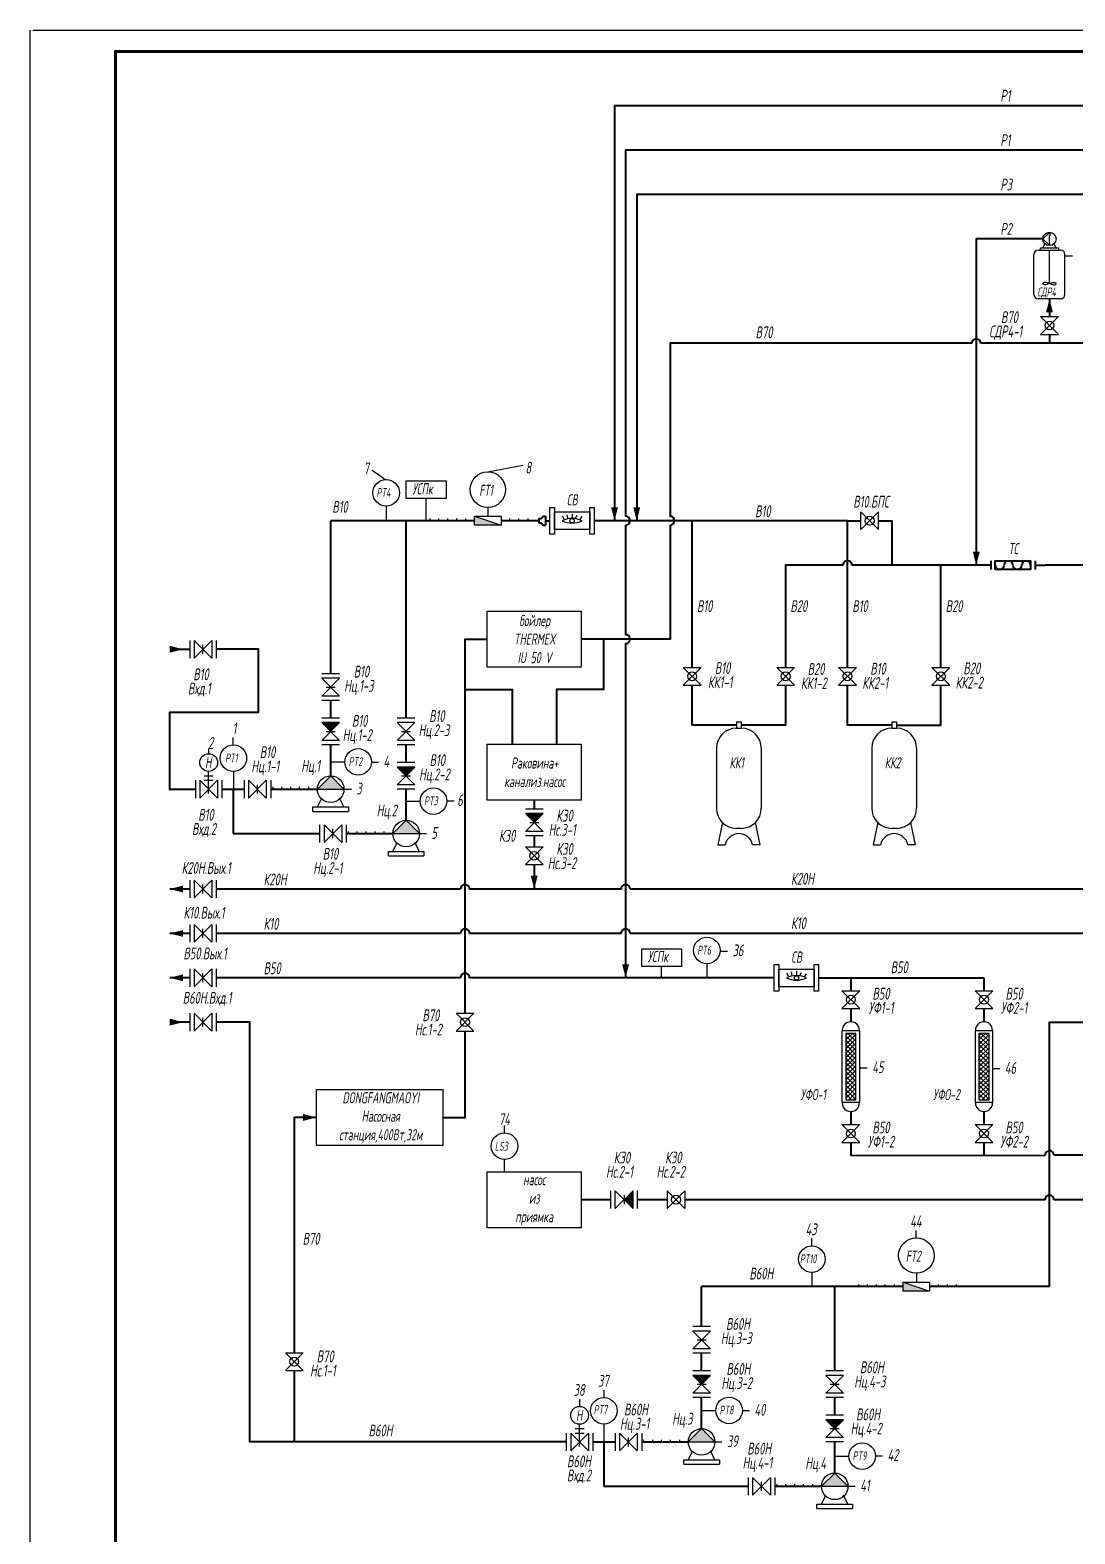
# Model space of a CAD drawing. Header units: millimetres. Extents: x 1510 to 10524, y 7125 to 13164.
# Drawn here: x 3419.7 to 3664.1, y 10854.3 to 11205.9 of the extents above; entities that cross this region are included whole.
import ezdxf

# ---------------------------------------------------------------- set-up
doc = ezdxf.new("R2010")
doc.units = ezdxf.units.MM
doc.header["$LTSCALE"] = 4
doc.linetypes.add('DASHED2', pattern=[9.525, 6.35, -3.175])
for name, color, linetype in [('1', 7, 'Continuous'), ('2', 7, 'Continuous'), ('Надписи', 7, 'Continuous')]:
    doc.layers.add(name, color=color, linetype=linetype)
for name, color, linetype, lineweight in [('60', 7, 'Continuous', 60), ('В10', 66, 'Continuous', 40), ('В50', 180, 'Continuous', 40), ('В60Н', 140, 'Continuous', 40), ('В70', 120, 'Continuous', 40), ('К20Н', 33, 'Continuous', 40), ('К30', 54, 'Continuous', 40), ('Р1', 90, 'Continuous', 40), ('Р2', 220, 'Continuous', 40), ('Р3', 212, 'Continuous', 40)]:
    doc.layers.add(name, color=color, linetype=linetype, lineweight=lineweight)
doc.layers.add('В20', color=7, linetype='Continuous', lineweight=40, true_color=0x0a7800)
doc.layers.add('К10', color=7, linetype='Continuous', lineweight=40, true_color=0xffbe00)
doc.styles.add('Eskd знаки', font='eskd.shx', dxfattribs={"width": 0.8, "oblique": 10})

msp = doc.modelspace()

# ---------------------------------------------------------------- hatches: boundary and pattern name
h = msp.add_hatch(color=256)
h.dxf.hatch_style = 1
h.paths.add_polyline_path([(3492.06, 11043.98), (3487.91, 11043.98), (3489.99, 11041.9)])
h = msp.add_hatch(color=256)
h.dxf.hatch_style = 1
h.paths.add_polyline_path([(3509.71, 11033.6), (3505.55, 11033.6), (3507.63, 11031.52)])
h = msp.add_hatch(color=256)
h.dxf.hatch_style = 1
h.paths.add_polyline_path([(3493.09, 11028.41), (3489.99, 11031.52), (3486.88, 11028.41)])
h = msp.add_hatch(color=256)
h.dxf.hatch_style = 1
h.paths.add_polyline_path([(3539.68, 11022.7), (3535.53, 11022.7), (3537.6, 11020.63)])
h = msp.add_hatch(color=256)
h.dxf.hatch_style = 1
h.paths.add_polyline_path([(3510.73, 11018.03), (3507.63, 11021.15), (3504.53, 11018.03)])
h = msp.add_hatch(color=256)
h.dxf.hatch_style = 1
h.paths.add_polyline_path([(3560.7, 10930.34), (3560.7, 10934.5), (3558.63, 10932.42)])
h = msp.add_hatch(color=256)
h.dxf.hatch_style = 1
h.paths.add_polyline_path([(3578.81, 10891.33), (3574.66, 10891.33), (3576.74, 10889.25)])
h = msp.add_hatch(color=256)
h.dxf.hatch_style = 1
h.paths.add_polyline_path([(3609.94, 10880.95), (3605.79, 10880.95), (3607.87, 10878.88)])
h = msp.add_hatch(color=256)
h.dxf.hatch_style = 1
h.paths.add_polyline_path([(3579.84, 10875.76), (3576.74, 10878.88), (3573.63, 10875.76)])
h = msp.add_hatch(color=256)
h.dxf.hatch_style = 1
h.paths.add_polyline_path([(3610.97, 10865.39), (3607.87, 10868.5), (3604.76, 10865.39)])
at = {"layer": '1'}
h = msp.add_hatch(dxfattribs=at)
h.set_pattern_fill('ANSI37', color=256, scale=0.233488, angle=-90, style=0)
h.set_pattern_definition([(315, (3154.91955, 11176.8053), (0.5241949, 0.5241949), []), (45, (3154.91955, 11176.8053), (-0.5241949, 0.5241949), [])])
h.paths.add_polyline_path([(3610.55, 10955.7), (3612.75, 10955.7), (3612.75, 10971.39), (3610.55, 10971.39)])
h = msp.add_hatch(dxfattribs=at)
h.set_pattern_fill('ANSI37', color=256, scale=0.233488, angle=-90, style=0)
h.set_pattern_definition([(315, (3186.05124, 11176.8053), (0.5241949, 0.5241949), []), (45, (3186.05124, 11176.8053), (-0.5241949, 0.5241949), [])])
h.paths.add_polyline_path([(3641.68, 10955.7), (3643.88, 10955.7), (3643.88, 10971.39), (3641.68, 10971.39)])
at = {"layer": '2', "ltscale": 0.5}
for points in [[(3523.62, 11092.23), (3523.62, 11090.15), (3529.84, 11090.15)], [(3623.85, 10913.12), (3623.85, 10911.05), (3630.08, 10911.05)]]:
    msp.add_hatch(color=256, dxfattribs=at).paths.add_polyline_path(points)

# ---------------------------------------------------------------- linework, layer by layer
at = {"color": 7, "ltscale": 100}
for p, q in [((3419.68, 10611.92), (3419.68, 11205.92)), ((3420.32, 11205.94), (4258.8, 11205.94))]:
    msp.add_line(p, q, dxfattribs=at)
at = {"ltscale": 10}
for p, q in [((3656.54, 11157.09), (3658.22, 11158.64)), ((3656.54, 11157.09), (3658.22, 11155.54)), ((3658.1, 11156.25), (3658.1, 11157.93)), ((3658.22, 11158.64), (3658.22, 11157.8)), ((3658.22, 11155.54), (3658.22, 11156.37)), ((3489.99, 11031.52), (3486.88, 11028.41)), ((3489.99, 11031.52), (3493.09, 11028.41)), ((3507.63, 11021.15), (3504.53, 11018.03)), ((3507.63, 11021.15), (3510.73, 11018.03)), ((3576.74, 10878.88), (3573.63, 10875.76)), ((3576.74, 10878.88), (3579.84, 10875.76)), ((3607.87, 10868.5), (3604.76, 10865.39)), ((3607.87, 10868.5), (3610.97, 10865.39))]:
    msp.add_line(p, q, dxfattribs=at)
for p, q in [((3656.54, 11155.01), (3657.06, 11156.05)), ((3659.66, 11155.01), (3659.14, 11156.05)), ((3654.47, 11144.12), (3654.47, 11153.46)), ((3655.51, 11154.49), (3660.69, 11154.49)), ((3656.02, 11154.49), (3656.02, 11155.01)), ((3656.02, 11155.01), (3660.18, 11155.01)), ((3658.1, 11146.71), (3658.1, 11154.49)), ((3660.18, 11155.01), (3660.18, 11154.49)), ((3661.73, 11144.12), (3661.73, 11153.46)), ((3660.69, 11143.08), (3655.51, 11143.08)), ((3656.02, 11138.93), (3660.18, 11138.93)), ((3660.18, 11138.93), (3656.02, 11134.78)), ((3656.02, 11138.93), (3660.18, 11134.78)), ((3656.02, 11134.78), (3660.18, 11134.78)), ((3613.97, 11089.12), (3613.97, 11093.27)), ((3613.97, 11093.27), (3618.12, 11089.12)), ((3613.97, 11089.12), (3618.12, 11093.27)), ((3618.12, 11089.12), (3618.12, 11093.27)), ((3513.24, 11091.19), (3513.24, 11091.71)), ((3515.31, 11091.19), (3515.31, 11091.71)), ((3517.39, 11091.19), (3517.39, 11091.71)), ((3519.47, 11091.19), (3519.47, 11091.71)), ((3521.54, 11091.71), (3521.54, 11091.19)), ((3531.92, 11091.19), (3531.92, 11091.71)), ((3533.99, 11091.19), (3533.99, 11091.71)), ((3536.07, 11091.71), (3536.07, 11091.19)), ((3457.01, 11063.22), (3457.01, 11059.06)), ((3458.04, 11063.22), (3458.04, 11059.06)), ((3458.04, 11059.06), (3462.19, 11063.22)), ((3458.04, 11063.22), (3462.19, 11059.06)), ((3460.12, 11060.1), (3460.12, 11062.18)), ((3462.19, 11063.22), (3462.19, 11059.06)), ((3463.23, 11063.22), (3463.23, 11059.06)), ((3572.46, 11056.9), (3576.62, 11056.9)), ((3576.62, 11056.9), (3572.46, 11052.75)), ((3572.46, 11056.9), (3576.62, 11052.75)), ((3594.3, 11056.9), (3598.45, 11056.9)), ((3598.45, 11056.9), (3594.3, 11052.75)), ((3594.3, 11056.9), (3598.45, 11052.75)), ((3608.79, 11056.9), (3612.94, 11056.9)), ((3612.94, 11056.9), (3608.79, 11052.75)), ((3608.79, 11056.9), (3612.94, 11052.75)), ((3630.62, 11056.9), (3634.77, 11056.9)), ((3634.77, 11056.9), (3630.62, 11052.75)), ((3630.62, 11056.9), (3634.77, 11052.75)), ((3492.06, 11055.39), (3487.91, 11055.39)), ((3492.06, 11054.35), (3487.91, 11054.35)), ((3487.91, 11054.35), (3492.06, 11050.2)), ((3492.06, 11054.35), (3487.91, 11050.2)), ((3492.06, 11050.2), (3487.91, 11050.2)), ((3488.95, 11052.28), (3491.03, 11052.28)), ((3572.46, 11052.75), (3576.62, 11052.75)), ((3594.3, 11052.75), (3598.45, 11052.75)), ((3608.79, 11052.75), (3612.94, 11052.75)), ((3630.62, 11052.75), (3634.77, 11052.75)), ((3492.06, 11049.16), (3487.91, 11049.16)), ((3492.06, 11045.01), (3487.91, 11045.01)), ((3492.06, 11043.98), (3487.91, 11043.98)), ((3487.91, 11043.98), (3492.06, 11039.82)), ((3492.06, 11043.98), (3487.91, 11039.82)), ((3509.71, 11045.01), (3505.55, 11045.01)), ((3509.71, 11043.98), (3505.55, 11043.98)), ((3505.55, 11043.98), (3509.71, 11039.82)), ((3509.71, 11043.98), (3505.55, 11039.82)), ((3492.06, 11039.82), (3487.91, 11039.82)), ((3488.95, 11041.9), (3491.03, 11041.9)), ((3509.71, 11039.82), (3505.55, 11039.82)), ((3506.59, 11041.9), (3508.67, 11041.9)), ((3492.06, 11038.79), (3487.91, 11038.79)), ((3509.71, 11038.79), (3505.55, 11038.79)), ((3461.45, 11027.37), (3461.45, 11032.56)), ((3509.71, 11034.64), (3505.55, 11034.64)), ((3509.71, 11033.6), (3505.55, 11033.6)), ((3505.55, 11033.6), (3509.71, 11029.45)), ((3509.71, 11033.6), (3505.55, 11029.45)), ((3458.34, 11030.49), (3458.34, 11026.33)), ((3459.38, 11030.49), (3459.38, 11026.33)), ((3459.38, 11026.33), (3463.53, 11030.49)), ((3459.38, 11030.49), (3463.53, 11026.33)), ((3460.41, 11031.52), (3462.49, 11031.52)), ((3460.41, 11030.49), (3462.49, 11030.49)), ((3463.53, 11030.49), (3463.53, 11026.33)), ((3464.56, 11030.49), (3464.56, 11026.33)), ((3469.75, 11030.49), (3469.75, 11026.33)), ((3470.79, 11030.49), (3470.79, 11026.33)), ((3470.79, 11026.33), (3474.94, 11030.49)), ((3470.79, 11030.49), (3474.94, 11026.33)), ((3472.87, 11027.37), (3472.87, 11029.45)), ((3474.94, 11030.49), (3474.94, 11026.33)), ((3475.98, 11030.49), (3475.98, 11026.33)), ((3476.5, 11028.41), (3476.5, 11028.93)), ((3478.57, 11028.41), (3478.57, 11028.93)), ((3480.65, 11028.41), (3480.65, 11028.93)), ((3482.72, 11028.41), (3482.72, 11028.93)), ((3484.8, 11028.93), (3484.8, 11028.41)), ((3509.71, 11029.45), (3505.55, 11029.45)), ((3506.59, 11031.52), (3508.67, 11031.52)), ((3486.88, 11028.41), (3493.1, 11028.41)), ((3486.88, 11024.26), (3487.91, 11026.33)), ((3493.1, 11024.26), (3492.06, 11026.33)), ((3509.71, 11028.41), (3505.55, 11028.41)), ((3485.84, 11023.22), (3485.84, 11024.26)), ((3485.84, 11024.26), (3494.14, 11024.26)), ((3485.84, 11023.22), (3494.14, 11023.22)), ((3494.14, 11024.26), (3494.14, 11023.22)), ((3539.68, 11023.74), (3535.53, 11023.74)), ((3539.68, 11022.7), (3535.53, 11022.7)), ((3535.53, 11022.7), (3539.68, 11018.55)), ((3539.68, 11022.7), (3535.53, 11018.55)), ((3487.4, 11020.11), (3487.4, 11015.96)), ((3488.44, 11020.11), (3488.44, 11015.96)), ((3488.44, 11015.96), (3492.59, 11020.11)), ((3488.44, 11020.11), (3492.59, 11015.96)), ((3490.52, 11016.99), (3490.52, 11019.07)), ((3492.59, 11020.11), (3492.59, 11015.96)), ((3493.63, 11020.11), (3493.63, 11015.96)), ((3494.15, 11018.03), (3494.15, 11018.55)), ((3496.22, 11018.03), (3496.22, 11018.55)), ((3498.3, 11018.03), (3498.3, 11018.55)), ((3500.37, 11018.03), (3500.37, 11018.55)), ((3502.45, 11018.55), (3502.45, 11018.03)), ((3539.68, 11018.55), (3535.53, 11018.55)), ((3536.56, 11020.63), (3538.64, 11020.63)), ((3504.52, 11018.03), (3510.74, 11018.03)), ((3504.52, 11013.88), (3505.55, 11015.96)), ((3510.74, 11013.88), (3509.71, 11015.96)), ((3539.68, 11017.51), (3535.53, 11017.51)), ((3535.53, 11014.92), (3539.68, 11014.92)), ((3539.68, 11014.92), (3535.53, 11010.77)), ((3535.53, 11014.92), (3539.68, 11010.77)), ((3503.48, 11012.84), (3503.48, 11013.88)), ((3503.48, 11013.88), (3511.78, 11013.88)), ((3503.48, 11012.84), (3511.78, 11012.84)), ((3511.78, 11013.88), (3511.78, 11012.84)), ((3535.53, 11010.77), (3539.68, 11010.77)), ((3457.01, 11007.14), (3457.01, 11002.99)), ((3458.04, 11007.14), (3458.04, 11002.99)), ((3458.04, 11002.99), (3462.19, 11007.14)), ((3458.04, 11007.14), (3462.19, 11002.99)), ((3460.12, 11004.02), (3460.12, 11006.1)), ((3462.19, 11007.14), (3462.19, 11002.99)), ((3463.23, 11007.14), (3463.23, 11002.99)), ((3457.01, 10996.76), (3457.01, 10992.61)), ((3458.04, 10996.76), (3458.04, 10992.61)), ((3458.04, 10992.61), (3462.19, 10996.76)), ((3458.04, 10996.76), (3462.19, 10992.61)), ((3460.12, 10993.65), (3460.12, 10995.72)), ((3462.19, 10996.76), (3462.19, 10992.61)), ((3463.23, 10996.76), (3463.23, 10992.61)), ((3457.01, 10986.38), (3457.01, 10982.23)), ((3458.04, 10986.38), (3458.04, 10982.23)), ((3458.04, 10982.23), (3462.19, 10986.38)), ((3458.04, 10986.38), (3462.19, 10982.23)), ((3460.12, 10983.27), (3460.12, 10985.34)), ((3462.19, 10986.38), (3462.19, 10982.23)), ((3463.23, 10986.38), (3463.23, 10982.23)), ((3609.57, 10981.25), (3613.73, 10981.25)), ((3613.73, 10981.25), (3609.57, 10977.1)), ((3609.57, 10981.25), (3613.73, 10977.1)), ((3640.71, 10981.25), (3644.86, 10981.25)), ((3644.86, 10981.25), (3640.71, 10977.1)), ((3640.71, 10981.25), (3644.86, 10977.1)), ((3457.01, 10976), (3457.01, 10971.85)), ((3458.04, 10976), (3458.04, 10971.85)), ((3458.04, 10971.85), (3462.19, 10976)), ((3458.04, 10976), (3462.19, 10971.85)), ((3462.19, 10976), (3462.19, 10971.85)), ((3463.23, 10976), (3463.23, 10971.85)), ((3519.33, 10976), (3523.48, 10976)), ((3523.48, 10976), (3519.33, 10971.85)), ((3519.33, 10976), (3523.48, 10971.85)), ((3609.57, 10977.1), (3613.73, 10977.1)), ((3640.71, 10977.1), (3644.86, 10977.1)), ((3460.12, 10972.89), (3460.12, 10974.97)), ((3519.33, 10971.85), (3523.48, 10971.85)), ((3609.57, 10949.97), (3613.72, 10949.97)), ((3613.72, 10949.97), (3609.57, 10945.82)), ((3609.57, 10949.97), (3613.72, 10945.82)), ((3640.7, 10949.97), (3644.85, 10949.97)), ((3644.85, 10949.97), (3640.7, 10945.82)), ((3640.7, 10949.97), (3644.85, 10945.82)), ((3609.57, 10945.82), (3613.72, 10945.82)), ((3640.7, 10945.82), (3644.85, 10945.82)), ((3555.52, 10930.34), (3555.52, 10934.5)), ((3556.55, 10930.34), (3556.55, 10934.5)), ((3560.7, 10934.5), (3556.55, 10930.34)), ((3560.7, 10930.34), (3556.55, 10934.5)), ((3560.7, 10930.34), (3560.7, 10934.5)), ((3561.74, 10930.34), (3561.74, 10934.5)), ((3568.66, 10934.5), (3568.66, 10930.34)), ((3572.81, 10930.34), (3568.66, 10934.5)), ((3572.81, 10934.5), (3568.66, 10930.34)), ((3572.81, 10934.5), (3572.81, 10930.34)), ((3558.63, 10933.46), (3558.63, 10931.38)), ((3613.48, 10912.08), (3613.48, 10912.6)), ((3615.55, 10912.08), (3615.55, 10912.6)), ((3617.63, 10912.08), (3617.63, 10912.6)), ((3619.7, 10912.08), (3619.7, 10912.6)), ((3621.78, 10912.6), (3621.78, 10912.08)), ((3632.16, 10912.08), (3632.16, 10912.6)), ((3634.23, 10912.08), (3634.23, 10912.6)), ((3636.31, 10912.6), (3636.31, 10912.08)), ((3578.81, 10902.74), (3574.66, 10902.74)), ((3578.81, 10901.71), (3574.66, 10901.71)), ((3574.66, 10901.71), (3578.81, 10897.55)), ((3578.81, 10901.71), (3574.66, 10897.55)), ((3575.7, 10899.63), (3577.77, 10899.63)), ((3479.39, 10896.62), (3483.54, 10896.62)), ((3483.54, 10896.62), (3479.39, 10892.47)), ((3479.39, 10896.62), (3483.54, 10892.47)), ((3578.81, 10897.55), (3574.66, 10897.55)), ((3578.81, 10896.52), (3574.66, 10896.52)), ((3479.39, 10892.47), (3483.54, 10892.47)), ((3578.81, 10892.37), (3574.66, 10892.37)), ((3609.94, 10892.37), (3605.79, 10892.37)), ((3578.81, 10891.33), (3574.66, 10891.33)), ((3574.66, 10891.33), (3578.81, 10887.18)), ((3578.81, 10891.33), (3574.66, 10887.18)), ((3575.7, 10889.25), (3577.77, 10889.25)), ((3609.94, 10891.33), (3605.79, 10891.33)), ((3605.79, 10891.33), (3609.94, 10887.18)), ((3609.94, 10891.33), (3605.79, 10887.18)), ((3606.83, 10889.25), (3608.91, 10889.25)), ((3578.81, 10887.18), (3574.66, 10887.18)), ((3578.81, 10886.14), (3574.66, 10886.14)), ((3609.94, 10887.18), (3605.79, 10887.18)), ((3609.94, 10886.14), (3605.79, 10886.14)), ((3609.94, 10881.99), (3605.79, 10881.99)), ((3609.94, 10880.95), (3605.79, 10880.95)), ((3605.79, 10880.95), (3609.94, 10876.8)), ((3609.94, 10880.95), (3605.79, 10876.8)), ((3545.09, 10877.84), (3545.09, 10873.69)), ((3546.12, 10877.84), (3546.12, 10873.69)), ((3546.12, 10873.69), (3550.27, 10877.84)), ((3546.12, 10877.84), (3550.27, 10873.69)), ((3547.16, 10878.88), (3549.24, 10878.88)), ((3547.16, 10877.84), (3549.24, 10877.84)), ((3548.2, 10874.72), (3548.2, 10879.91)), ((3550.27, 10877.84), (3550.27, 10873.69)), ((3551.31, 10877.84), (3551.31, 10873.69)), ((3556.5, 10877.84), (3556.5, 10873.69)), ((3557.54, 10877.84), (3557.54, 10873.69)), ((3557.54, 10873.69), (3561.69, 10877.84)), ((3557.54, 10877.84), (3561.69, 10873.69)), ((3561.69, 10877.84), (3561.69, 10873.69)), ((3562.73, 10877.84), (3562.73, 10873.69)), ((3606.83, 10878.88), (3608.91, 10878.88)), ((3559.61, 10874.72), (3559.61, 10876.8)), ((3563.25, 10875.76), (3563.25, 10876.28)), ((3565.32, 10875.76), (3565.32, 10876.28)), ((3567.4, 10875.76), (3567.4, 10876.28)), ((3569.47, 10875.76), (3569.47, 10876.28)), ((3571.55, 10876.28), (3571.55, 10875.76)), ((3573.62, 10875.76), (3579.85, 10875.76)), ((3609.94, 10876.8), (3605.79, 10876.8)), ((3609.94, 10875.76), (3605.79, 10875.76)), ((3572.59, 10870.57), (3572.59, 10871.61)), ((3572.59, 10871.61), (3580.89, 10871.61)), ((3572.59, 10870.57), (3580.89, 10870.57)), ((3573.62, 10871.61), (3574.66, 10873.69)), ((3579.85, 10871.61), (3578.81, 10873.69)), ((3580.89, 10871.61), (3580.89, 10870.57)), ((3587.64, 10867.46), (3587.64, 10863.31)), ((3588.68, 10867.46), (3588.68, 10863.31)), ((3588.68, 10863.31), (3592.83, 10867.46)), ((3588.68, 10867.46), (3592.83, 10863.31)), ((3592.83, 10867.46), (3592.83, 10863.31)), ((3593.87, 10867.46), (3593.87, 10863.31)), ((3590.75, 10864.35), (3590.75, 10866.42)), ((3594.39, 10865.39), (3594.39, 10865.9)), ((3596.46, 10865.39), (3596.46, 10865.9)), ((3598.54, 10865.39), (3598.54, 10865.9)), ((3600.61, 10865.39), (3600.61, 10865.9)), ((3602.69, 10865.9), (3602.69, 10865.39)), ((3604.76, 10865.39), (3610.98, 10865.39)), ((3603.72, 10860.2), (3603.72, 10861.23)), ((3603.72, 10861.23), (3612.02, 10861.23)), ((3603.72, 10860.2), (3612.02, 10860.2)), ((3604.76, 10861.23), (3605.79, 10863.31)), ((3610.98, 10861.23), (3609.94, 10863.31)), ((3612.02, 10861.23), (3612.02, 10860.2))]:
    msp.add_line(p, q)
at = {"color": 30, "true_color": 0xf26722}
for p, q in [((3502.98, 11094.59), (3502.98, 11091.28)), ((3526.73, 11094.38), (3526.73, 11092.23)), ((3467.23, 11032.56), (3467.23, 11028.41)), ((3493.29, 11034.73), (3489.99, 11034.73)), ((3510.94, 11025.55), (3507.63, 11025.55)), ((3577.99, 10987.58), (3577.99, 10984.27)), ((3602.54, 10915.39), (3602.54, 10912.08)), ((3626.97, 10915.28), (3626.97, 10913.12)), ((3580.04, 10883.08), (3576.74, 10883.08)), ((3553.86, 10879.95), (3553.86, 10875.8)), ((3611.17, 10872.4), (3607.87, 10872.4))]:
    msp.add_line(p, q, dxfattribs=at)
for points in [[(3517.02, 11096.37), (3507.68, 11096.37), (3507.68, 11100.52), (3517.02, 11100.52)], [(3526.6, 11070.06), (3548.6, 11070.06), (3548.6, 11056.95), (3526.6, 11056.95)], [(3526.6, 11038.92), (3548.6, 11038.92), (3548.6, 11025.82), (3526.6, 11025.82)], [(3572.07, 10986.97), (3562.73, 10986.97), (3562.73, 10991.12), (3572.07, 10991.12)], [(3486.65, 10958.21), (3516.23, 10958.21), (3516.23, 10945.1), (3486.65, 10945.1)], [(3526.6, 10938.97), (3548.6, 10938.97), (3548.6, 10925.87), (3526.6, 10925.87)]]:
    msp.add_lwpolyline(points, close=True)
for points in [[(3512.35, 11091.18), (3512.35, 11096.37)], [(3567.4, 10984.37), (3567.4, 10986.97)]]:
    msp.add_lwpolyline(points)
for centre, radius in [((3658.1, 11157.09), 1.56), ((3658.1, 11136.85), 1.04), ((3616.05, 11091.19), 1.04), ((3574.54, 11054.82), 1.04), ((3596.38, 11054.82), 1.04), ((3610.86, 11054.82), 1.04), ((3632.7, 11054.82), 1.04), ((3489.99, 11028.41), 3.11), ((3507.63, 11018.03), 3.11), ((3537.6, 11012.84), 1.04), ((3611.65, 10979.18), 1.04), ((3642.78, 10979.18), 1.04), ((3521.41, 10973.93), 1.04), ((3611.65, 10947.89), 1.04), ((3642.78, 10947.89), 1.04), ((3570.74, 10932.42), 1.04), ((3481.46, 10894.54), 1.04), ((3576.74, 10875.76), 3.11), ((3607.87, 10865.39), 3.11)]:
    msp.add_circle(centre, radius)
for centre, radius in [((3526.73, 11098.46), 4.15), ((3502.96, 11097.72), 3.11), ((3461.45, 11034.64), 2.08), ((3467.23, 11035.67), 3.11), ((3496.41, 11034.79), 3.11), ((3514.05, 11025.62), 3.11), ((3577.96, 10990.71), 3.11), ((3530.66, 10944.95), 3.11), ((3626.97, 10919.35), 4.15), ((3602.51, 10918.52), 3.11), ((3553.86, 10883.06), 3.11), ((3583.16, 10883.15), 3.11), ((3548.2, 10881.99), 2.08), ((3614.29, 10872.46), 3.11)]:
    msp.add_circle(centre, radius, dxfattribs=at)
for centre, start, end in [((3655.51, 11153.46), 90, 180), ((3660.69, 11153.46), 0, 90), ((3655.51, 11144.12), 180, 270), ((3660.69, 11144.12), 270, 0)]:
    msp.add_arc(centre, 1.04, start, end)
at = {"ltscale": 50}
for centre, start, end in [((3656.74, 11146.65), 144.6538, 215.3462), ((3659.45, 11146.65), 324.6538, 35.3462)]:
    msp.add_arc(centre, 0.197, start, end, dxfattribs=at)
for points in [[(3658.1, 11146.71), (3657.17, 11146.91), (3656.61, 11146.8), (3656.58, 11146.77)], [(3658.1, 11146.71), (3657.17, 11146.39), (3656.61, 11146.51), (3656.58, 11146.54)], [(3658.1, 11146.71), (3659.03, 11146.91), (3659.59, 11146.8), (3659.62, 11146.77)], [(3658.1, 11146.71), (3659.03, 11146.39), (3659.59, 11146.51), (3659.62, 11146.54)]]:
    msp.add_spline(points, degree=3, dxfattribs=at)
at = {"layer": '1'}
for p, q in [((3544.58, 11091.58), (3544.22, 11092.31)), ((3545.48, 11091.78), (3545.27, 11092.59)), ((3546.45, 11092.75), (3546.45, 11091.71)), ((3547.21, 11091.76), (3547.6, 11092.48)), ((3548.32, 11091.46), (3548.82, 11092.16)), ((3584.92, 11044.13), (3586, 11044.13)), ((3584.92, 11044.13), (3584.92, 11042.69)), ((3586, 11044.13), (3586, 11042.69)), ((3621.24, 11044.13), (3622.32, 11044.13)), ((3621.24, 11044.13), (3621.24, 11042.69)), ((3622.32, 11044.13), (3622.32, 11042.69)), ((3584.92, 11042.69), (3586, 11042.69)), ((3621.24, 11042.69), (3622.32, 11042.69)), ((3580.21, 11037.98), (3580.21, 11023.97)), ((3590.71, 11037.98), (3590.71, 11023.97)), ((3616.53, 11037.98), (3616.53, 11023.97)), ((3627.03, 11037.98), (3627.03, 11023.97)), ((3586, 11019.26), (3584.92, 11019.26)), ((3622.32, 11019.26), (3621.24, 11019.26)), ((3597.06, 10984.66), (3596.7, 10985.39)), ((3597.96, 10984.86), (3597.76, 10985.67)), ((3598.93, 10985.83), (3598.93, 10984.79)), ((3599.69, 10984.85), (3600.09, 10985.56)), ((3600.8, 10984.54), (3601.31, 10985.24))]:
    msp.add_line(p, q, dxfattribs=at)
at = {"layer": '1', "ltscale": 0.166667}
for p, q in [((3581.62, 11020.61), (3580.54, 11015.44)), ((3589.3, 11020.61), (3590.38, 11015.44)), ((3617.94, 11020.61), (3616.86, 11015.44)), ((3625.62, 11020.61), (3626.7, 11015.44)), ((3580.54, 11015.44), (3582.25, 11015.44)), ((3590.38, 11015.44), (3588.66, 11015.44)), ((3616.86, 11015.44), (3618.57, 11015.44)), ((3626.7, 11015.44), (3624.98, 11015.44))]:
    msp.add_line(p, q, dxfattribs=at)
at = {"layer": '1'}
for points in [[(3541.26, 11094.3), (3542.3, 11094.3), (3542.3, 11088.08), (3541.26, 11088.08)], [(3542.3, 11093.26), (3550.6, 11093.26), (3550.6, 11089.11), (3542.3, 11089.11)], [(3550.6, 11094.3), (3551.63, 11094.3), (3551.63, 11088.08), (3550.6, 11088.08)], [(3593.74, 10987.38), (3594.78, 10987.38), (3594.78, 10981.16), (3593.74, 10981.16)], [(3603.08, 10987.38), (3604.12, 10987.38), (3604.12, 10981.16), (3603.08, 10981.16)], [(3594.78, 10986.35), (3603.08, 10986.35), (3603.08, 10982.2), (3594.78, 10982.2)], [(3613.66, 10971.95), (3613.66, 10955.12), (3609.63, 10955.12), (3609.63, 10971.95)], [(3612.75, 10971.39), (3612.75, 10955.7), (3610.55, 10955.7), (3610.55, 10971.39)], [(3644.79, 10971.95), (3644.79, 10955.12), (3640.77, 10955.12), (3640.77, 10971.95)], [(3643.88, 10971.39), (3643.88, 10955.7), (3641.68, 10955.7), (3641.68, 10971.39)]]:
    msp.add_lwpolyline(points, close=True, dxfattribs=at)
for centre in [(3546.45, 11091.19), (3598.93, 10984.28)]:
    msp.add_circle(centre, 0.519, dxfattribs=at)
for centre, radius, start, end in [((3546.45, 11086.25), 5.47, 64.7203, 115.2797), ((3546.45, 11096.19), 5.51, 244.9424, 295.0576), ((3584.92, 11037.98), 4.71, 90, 180), ((3586, 11037.98), 4.71, 0, 90), ((3621.24, 11037.98), 4.71, 90, 180), ((3622.32, 11037.98), 4.71, 0, 90), ((3584.92, 11023.97), 4.71, 180, 270), ((3586, 11023.97), 4.71, 270, 0), ((3621.24, 11023.97), 4.71, 180, 270), ((3622.32, 11023.97), 4.71, 270, 0), ((3598.93, 10979.33), 5.47, 64.7203, 115.2797), ((3598.93, 10989.27), 5.51, 244.9424, 295.0576), ((3611.65, 10972.03), 2.01, 357.6713, 182.3287), ((3642.78, 10972.03), 2.01, 357.6713, 182.3287), ((3611.65, 10955.04), 2.01, 177.5077, 2.4923), ((3642.78, 10955.04), 2.01, 177.5077, 2.4923)]:
    msp.add_arc(centre, radius, start, end, dxfattribs=at)
at = {"layer": '1', "ltscale": 0.166667}
for centre in [(3585.46, 11014.74), (3621.78, 11014.74)]:
    msp.add_arc(centre, 3.28, 12.3418, 167.6582, dxfattribs=at)
at = {"layer": '2', "ltscale": 0.5}
for p, q in [((3523.62, 11092.23), (3529.84, 11090.15)), ((3623.85, 10913.12), (3630.08, 10911.05))]:
    msp.add_line(p, q, dxfattribs=at)
for points in [[(3523.62, 11092.23), (3529.84, 11092.23), (3529.84, 11090.15), (3523.62, 11090.15)], [(3623.85, 10913.12), (3630.08, 10913.12), (3630.08, 10911.05), (3623.85, 10911.05)]]:
    msp.add_lwpolyline(points, close=True, dxfattribs=at)
at = {"layer": '60', "color": 7, "ltscale": 100}
for p, q in [((3439.42, 11200.94), (4253.8, 11200.94)), ((3439.68, 10616.92), (3439.68, 11200.92))]:
    msp.add_line(p, q, dxfattribs=at)
at = {"layer": 'В10'}
for p, q in [((3539.18, 11091.71), (3539.7, 11092.23)), ((3539.7, 11092.23), (3540.22, 11092.23)), ((3540.22, 11092.23), (3540.22, 11090.15)), ((3507.63, 11091.19), (3489.99, 11091.19)), ((3489.99, 11055.39), (3489.99, 11091.19)), ((3507.63, 11045.01), (3507.63, 11091.19)), ((3523.62, 11091.19), (3507.63, 11091.19)), ((3538.66, 11091.19), (3529.84, 11091.19)), ((3538.66, 11091.71), (3538.66, 11090.67)), ((3538.66, 11091.71), (3539.18, 11091.71)), ((3538.66, 11090.67), (3539.18, 11090.67)), ((3539.18, 11090.67), (3539.7, 11090.15)), ((3539.7, 11090.15), (3540.22, 11090.15)), ((3540.22, 11091.19), (3541.26, 11091.19)), ((3452.34, 11061.14), (3457.01, 11061.14)), ((3489.99, 11045.01), (3489.99, 11049.16)), ((3489.99, 11031.52), (3489.99, 11038.79)), ((3507.63, 11034.64), (3507.63, 11038.79)), ((3452.16, 11028.41), (3458.34, 11028.41)), ((3464.56, 11028.41), (3469.75, 11028.41)), ((3467.16, 11028.41), (3467.16, 11018.03)), ((3475.98, 11028.41), (3486.88, 11028.41)), ((3507.63, 11021.15), (3507.63, 11028.41)), ((3467.16, 11018.03), (3487.4, 11018.03)), ((3493.63, 11018.03), (3504.52, 11018.03))]:
    msp.add_line(p, q, dxfattribs=at)
for points in [[(3610.86, 11056.9), (3610.86, 11091.19), (3551.63, 11091.19)], [(3574.54, 11056.9), (3574.54, 11091.19)], [(3610.86, 11091.19), (3613.97, 11091.19)], [(3618.12, 11091.19), (3621.24, 11091.19), (3621.24, 11080.81)], [(3452.34, 11028.41), (3452.34, 11046.4), (3473.09, 11046.4), (3473.09, 11061.14), (3463.23, 11061.14)], [(3584.92, 11043.41), (3574.54, 11043.41), (3574.54, 11052.75)], [(3621.24, 11043.41), (3610.86, 11043.41), (3610.86, 11052.75)]]:
    msp.add_lwpolyline(points, dxfattribs=at)
msp.add_lwpolyline([(3452.34, 11061.14, 1.6, 0, 0), (3455.45, 11061.14, 0, 0, 0)], format="xyseb", dxfattribs=at)
at = {"layer": 'В20'}
for p, q in [((3644.36, 11081.85), (3644.36, 11079.78)), ((3654.74, 11081.85), (3654.74, 11079.78))]:
    msp.add_line(p, q, dxfattribs=at)
msp.add_lwpolyline([(3645.4, 11079.78), (3645.4, 11081.85), (3653.7, 11081.85), (3653.7, 11079.78)], close=True, dxfattribs=at)
for points in [[(3609.82, 11080.81), (3596.38, 11080.81), (3596.38, 11056.9)], [(3644.36, 11080.81), (3611.9, 11080.81)], [(3632.7, 11056.9), (3632.7, 11080.81)], [(3654.74, 11080.81), (3657.06, 11080.81)], [(3698.57, 11080.81), (3657.06, 11080.81)], [(3596.38, 11052.75), (3596.38, 11043.41), (3586, 11043.41)], [(3622.32, 11043.41), (3632.7, 11043.41), (3632.7, 11052.75)]]:
    msp.add_lwpolyline(points, dxfattribs=at)
for centre, start, end in [((3610.86, 11080.81), 359.7459, 180.2541), ((3648.51, 11080.81), 0, 180), ((3652.66, 11080.81), 0, 180), ((3646.43, 11080.81), 180, 0), ((3650.58, 11080.81), 180, 0)]:
    msp.add_arc(centre, 1.04, start, end, dxfattribs=at)
at = {"layer": 'В50'}
for p, q in [((3604.05, 10984.3), (3642.78, 10984.3)), ((3611.65, 10953), (3611.65, 10949.97)), ((3642.78, 10953), (3642.78, 10949.97)), ((3611.65, 10945.82), (3611.65, 10942.79)), ((3642.78, 10945.82), (3642.78, 10942.79)), ((3611.65, 10942.79), (3657.06, 10942.8))]:
    msp.add_line(p, q, dxfattribs=at)
msp.add_lwpolyline([(3455.45, 10984.31, 1.6, 0, 0), (3452.34, 10984.31, 0, 0, 0)], format="xyseb", dxfattribs=at)
for points in [[(3457.01, 10984.31), (3452.34, 10984.31)], [(3520.38, 10984.31), (3463.23, 10984.31)], [(3552.75, 10984.31), (3522.45, 10984.31)], [(3593.69, 10984.31), (3552.75, 10984.31)], [(3611.65, 10984.3), (3611.65, 10981.25)], [(3642.78, 10984.3), (3642.78, 10981.25)], [(3611.65, 10977.1), (3611.65, 10974.05)], [(3642.78, 10977.1), (3642.78, 10974.05)], [(3669.51, 10942.8), (3659.14, 10942.8)]]:
    msp.add_lwpolyline(points, dxfattribs=at)
for centre in [(3521.42, 10984.31), (3658.1, 10942.8)]:
    msp.add_arc(centre, 1.04, 359.7459, 180.2541, dxfattribs=at)
at = {"layer": 'В60Н'}
for p, q in [((3607.87, 10912.08), (3576.74, 10912.08)), ((3576.74, 10902.74), (3576.74, 10912.08)), ((3607.87, 10892.37), (3607.87, 10912.08)), ((3623.85, 10912.08), (3607.87, 10912.08)), ((3658.1, 10912.08), (3630.08, 10912.08)), ((3576.74, 10892.37), (3576.74, 10896.52)), ((3576.74, 10878.88), (3576.74, 10886.14)), ((3607.87, 10881.99), (3607.87, 10886.14)), ((3551.31, 10875.76), (3556.5, 10875.76)), ((3553.91, 10875.76), (3553.91, 10865.39)), ((3562.73, 10875.76), (3573.62, 10875.76)), ((3607.87, 10868.5), (3607.87, 10875.76)), ((3553.91, 10865.39), (3587.64, 10865.39)), ((3593.87, 10865.39), (3604.76, 10865.39))]:
    msp.add_line(p, q, dxfattribs=at)
msp.add_lwpolyline([(3452.34, 10973.93, 1.6, 0, 0), (3455.45, 10973.93, 0, 0, 0)], format="xyseb", dxfattribs=at)
for points in [[(3457.01, 10973.93), (3452.34, 10973.93)], [(3471.09, 10929.05), (3471.09, 10973.93), (3463.23, 10973.93)], [(3658.1, 10912.08), (3658.1, 10973.93), (3918.83, 10973.93), (3918.83, 10939.68)], [(3545.09, 10875.76), (3471.09, 10875.76), (3471.09, 10929.05)]]:
    msp.add_lwpolyline(points, dxfattribs=at)
at = {"layer": 'В70'}
for points in [[(3658.1, 11139.96, 1.6, 0, 0), (3658.1, 11143.08, 0, 0, 0)], [(3483.54, 10951.65, 1.6, 0, 0), (3486.65, 10951.65, 0, 0, 0)]]:
    msp.add_lwpolyline(points, format="xyseb", dxfattribs=at)
for points in [[(3658.1, 11143.08), (3658.1, 11138.93)], [(3658.1, 11134.78), (3658.1, 11132.7)], [(3639.94, 11132.7), (3569.35, 11132.7), (3569.35, 11092.23)], [(3689.75, 11132.7), (3642.01, 11132.7)], [(3569.35, 11090.15), (3569.35, 11063.5), (3548.6, 11063.5)], [(3521.42, 10976), (3521.42, 11063.5), (3526.6, 11063.5)], [(3553.79, 11063.5), (3553.79, 11051.76), (3542.79, 11051.76), (3542.79, 11038.92)], [(3521.42, 11051.76), (3532.41, 11051.76), (3532.41, 11038.92)], [(3516.23, 10951.65), (3521.42, 10951.65), (3521.42, 10971.85)], [(3486.65, 10951.65), (3481.46, 10951.65), (3481.46, 10896.62)], [(3481.46, 10892.47), (3481.46, 10875.76)]]:
    msp.add_lwpolyline(points, dxfattribs=at)
for centre, start, end in [((3640.98, 11132.7), 359.7459, 180.2541), ((3569.35, 11091.19), 269.7459, 90.2541)]:
    msp.add_arc(centre, 1.04, start, end, dxfattribs=at)
at = {"layer": 'К10'}
msp.add_lwpolyline([(3455.45, 10994.68, 1.6, 0, 0), (3452.34, 10994.68, 0, 0, 0)], format="xyseb", dxfattribs=at)
for points in [[(3457.01, 10994.68), (3452.34, 10994.68)], [(3520.38, 10994.68), (3463.23, 10994.68)], [(3551.65, 10994.68), (3522.45, 10994.68)], [(3557.94, 10994.68), (3551.65, 10994.68)], [(3659.14, 10994.68), (3560.01, 10994.68)], [(3677.82, 10994.68), (3659.14, 10994.68)]]:
    msp.add_lwpolyline(points, dxfattribs=at)
for centre in [(3521.42, 10994.68), (3558.97, 10994.68)]:
    msp.add_arc(centre, 1.04, 359.7459, 180.2541, dxfattribs=at)
at = {"layer": 'К20Н'}
for points in [[(3918.83, 11012.84), (3918.83, 11005.06), (3659.14, 11005.06)], [(3457.01, 11005.06), (3452.34, 11005.06)], [(3520.38, 11005.06), (3463.23, 11005.06)], [(3557.94, 11005.06), (3522.45, 11005.06)], [(3659.14, 11005.06), (3560.01, 11005.06)], [(3555.52, 10932.42), (3548.6, 10932.42)], [(3568.66, 10932.42), (3561.74, 10932.42)], [(3657.06, 10932.42), (3572.81, 10932.42)], [(3947.37, 10885.2), (3947.37, 10877.42), (3678.85, 10877.42), (3678.85, 10932.42), (3659.14, 10932.42)]]:
    msp.add_lwpolyline(points, dxfattribs=at)
msp.add_lwpolyline([(3455.45, 11005.06, 1.6, 0, 0), (3452.34, 11005.06, 0, 0, 0)], format="xyseb", dxfattribs=at)
for centre in [(3521.42, 11005.06), (3558.97, 11005.06), (3658.1, 10932.42)]:
    msp.add_arc(centre, 1.04, 359.7459, 180.2541, dxfattribs=at)
at = {"layer": 'К30'}
for points in [[(3537.6, 11025.82), (3537.6, 11023.74)], [(3537.6, 11017.51), (3537.6, 11014.92)], [(3537.6, 11010.77), (3537.6, 11005.06)]]:
    msp.add_lwpolyline(points, dxfattribs=at)
msp.add_lwpolyline([(3537.6, 11008.17, 1.6, 0, 0), (3537.6, 11005.06, 0, 0, 0)], format="xyseb", dxfattribs=at)
at = {"layer": 'Надписи', "color": 30, "true_color": 0xf26722}
for p, q in [((3661.78, 11153.16), (3663.5, 11153.16)), ((3502.91, 11100.7), (3499.68, 11102.91)), ((3526.74, 11102.6), (3534.94, 11104.17)), ((3467.2, 11038.78), (3467.2, 11040.51)), ((3461.5, 11036.71), (3461.5, 11037.91)), ((3499.45, 11034.77), (3501.18, 11034.77)), ((3493.1, 11028.41), (3494.83, 11028.41)), ((3517.11, 11025.7), (3518.84, 11025.7)), ((3510.68, 11018.03), (3512.4, 11018.03)), ((3581.11, 10990.57), (3582.83, 10990.57)), ((3613.77, 10963.24), (3615.49, 10963.24)), ((3644.76, 10963.07), (3646.48, 10963.07)), ((3530.66, 10948.06), (3530.66, 10949.78)), ((3602.51, 10921.63), (3602.51, 10923.35)), ((3626.94, 10923.49), (3626.94, 10925.22)), ((3548.23, 10884.06), (3548.23, 10885.78)), ((3553.96, 10886.18), (3553.96, 10887.9)), ((3586.2, 10883.12), (3587.92, 10883.12)), ((3579.79, 10875.77), (3581.51, 10875.77)), ((3617.35, 10872.54), (3619.08, 10872.54)), ((3610.92, 10865.41), (3612.65, 10865.41))]:
    msp.add_line(p, q, dxfattribs=at)
at = {"layer": 'Надписи', "color": 30, "linetype": 'DASHED2', "ltscale": 10, "true_color": 0xf26722}
msp.add_line((3530.57, 10941.84), (3530.57, 10938.97), dxfattribs=at)
at = {"layer": 'Р1'}
for points in [[(3755.65, 11157.09), (3755.65, 11188.22), (3556.38, 11188.22), (3556.38, 11091.19)], [(3736.97, 11157.09), (3731.78, 11157.09), (3731.78, 11177.84), (3558.97, 11177.84), (3558.97, 11092.23)], [(3558.97, 11090.15), (3558.97, 11064.54)], [(3558.97, 11062.46), (3558.97, 10984.31)]]:
    msp.add_lwpolyline(points, dxfattribs=at)
for points in [[(3556.38, 11094.31, 1.6, 0, 0), (3556.38, 11091.19, 0, 0, 0)], [(3558.97, 10987.42, 1.6, 0, 0), (3558.97, 10984.31, 0, 0, 0)]]:
    msp.add_lwpolyline(points, format="xyseb", dxfattribs=at)
for centre in [(3558.97, 11091.19), (3558.97, 11063.5)]:
    msp.add_arc(centre, 1.04, 269.7459, 90.2541, dxfattribs=at)
at = {"layer": 'Р2'}
msp.add_lwpolyline([(3656.54, 11157.09), (3640.98, 11157.09), (3640.98, 11080.81)], dxfattribs=at)
msp.add_lwpolyline([(3640.98, 11083.93, 1.6, 0, 0), (3640.98, 11080.81, 0, 0, 0)], format="xyseb", dxfattribs=at)
at = {"layer": 'Р3'}
msp.add_lwpolyline([(3705.83, 11157.09), (3700.65, 11157.09), (3700.65, 11167.46), (3561.57, 11167.46), (3561.57, 11091.19)], dxfattribs=at)
msp.add_lwpolyline([(3561.57, 11094.31, 1.6, 0, 0), (3561.57, 11091.19, 0, 0, 0)], format="xyseb", dxfattribs=at)

# ---------------------------------------------------------------- texts
at = {"ltscale": 15, "insert": (3655.27, 11145.73), "char_height": 2.075, "width": 8.8206, "attachment_point": 1, "style": 'Eskd знаки'}
msp.add_mtext('СДР4', dxfattribs=at)
at = {"color": 30, "true_color": 0xf26722, "char_height": 2.59, "width": 5.6872, "attachment_point": 1, "style": 'Eskd знаки'}
for insert in [(3460.61, 11035.93), (3547.36, 10883.28)]:
    msp.add_mtext('Н', dxfattribs=dict(at, insert=insert))
at = {"layer": '1', "style": 'Eskd знаки'}
for s, width, insert, char_height, attachment_point in [('УСПк', 23.4884, (3509.11, 11099.98), 2.594, 1), ('PT4', 5.4214, (3500.72, 11098.82), 2.075, 1), ('СВ', 23.4884, (3547.74, 11097.37), 2.594, 3), ('ТС', 23.4884, (3650.85, 11085.96), 2.594, 3), ('PT1', 5.4214, (3465.31, 11036.74), 2.075, 1), ('PT2', 5.4214, (3494.19, 11035.9), 2.075, 1), ('PT3', 5.4214, (3511.83, 11026.72), 2.075, 1), ('УСПк', 23.4884, (3564.15, 10990.58), 2.594, 1), ('PT6', 5.4214, (3575.72, 10991.81), 2.075, 1), ('СВ', 23.4884, (3600.23, 10990.46), 2.594, 3), ('LS3', 5.4214, (3528.37, 10945.95), 2.075, 1), ('PT10', 5.4214, (3599.73, 10919.62), 2.075, 1), ('PT7', 5.4214, (3551.5, 10884.38), 2.075, 1), ('PT8', 5.4214, (3580.94, 10884.25), 2.075, 1), ('PT9', 5.4214, (3612.07, 10873.56), 2.075, 1)]:
    msp.add_mtext_dynamic_manual_height_columns(s, width=width, gutter_width=0.233, heights=[0], dxfattribs=dict(at, insert=insert, char_height=char_height, attachment_point=attachment_point))
at = {"layer": '1', "ltscale": 15, "style": 'Eskd знаки'}
for s, insert, char_height, width, attachment_point in [('бойлер\\PTHERMEX \\PIU 50 V', (3537.7, 11063.5), 2.594, 26.6971, 5), ('Раковина+\\Pканализ.насос', (3537.7, 11032.37), 2.5943, 24.186, 5), ('КК1', (3583.25, 11035.88), 2.594, 2.9621, 1), ('КК2', (3619.57, 11035.88), 2.594, 2.9621, 1), ('Нц.1', (3483.11, 11035.22), 2.767, 8.8206, 1), ('Нц.2', (3500.75, 11024.84), 2.767, 8.8206, 1), ('DONGFANGMAOYI Насосная станция,400Вт,32м', (3501.7, 10951.58), 2.5943, 2.9621, 5), ('УФО-1', (3599.88, 10958.29), 2.594, 2.9621, 1), ('УФО-2', (3630.89, 10958.29), 2.594, 2.9621, 1), ('насос\\Pиз приямка', (3537.6, 10932.42), 2.594, 2.9621, 5), ('Нц.3', (3569.86, 10882.57), 2.767, 8.8206, 1), ('Нц.4', (3600.99, 10872.19), 2.767, 8.8206, 1)]:
    msp.add_mtext(s, dxfattribs=dict(at, insert=insert, char_height=char_height, width=width, attachment_point=attachment_point))
at = {"layer": '2', "ltscale": 15, "char_height": 2.594, "width": 5.6872, "attachment_point": 1, "style": 'Eskd знаки'}
for s, insert in [('FТ1', (3524.73, 11099.59)), ('FТ2', (3624.49, 10920.49))]:
    msp.add_mtext(s, dxfattribs=dict(at, insert=insert))
at = {"layer": 'Надписи', "ltscale": 15, "char_height": 2.767, "width": 8.8206, "attachment_point": 1, "style": 'Eskd знаки'}
for s, insert in [('Р1', (3646.62, 11191.96)), ('Р1', (3646.62, 11181.59)), ('Р3', (3646.62, 11171.21)), ('Р2', (3646.62, 11160.83)), ('В10', (3490.37, 11095.82)), ('В10.БПС', (3612.21, 11097.03)), ('В10', (3589.26, 11094.79)), ('В10', (3575.66, 11072.6)), ('В20', (3597.5, 11072.6)), ('В10', (3611.98, 11072.6)), ('В20', (3633.82, 11072.6)), ('К20Н.Вых.1', (3455.12, 11011.37)), ('К20Н', (3474.29, 11008.68)), ('К20Н', (3597.64, 11008.83)), ('К10.Вых.1', (3455.55, 11000.91)), ('К10', (3474.29, 10998.3)), ('К10', (3597.64, 10998.46)), ('В50.Вых.1', (3455.55, 10991.39)), ('В50', (3474.29, 10987.92)), ('В50', (3620.95, 10988.14)), ('В60Н.Вхд.1', (3455.38, 10981.01)), ('В60Н', (3587.92, 10916.52)), ('В60Н', (3498.86, 10879.82))]:
    msp.add_mtext(s, dxfattribs=dict(at, insert=insert))
at = {"layer": 'Надписи', "ltscale": 15, "width": 8.8206, "line_spacing_factor": 0.72, "style": 'Eskd знаки'}
for s, insert, char_height, attachment_point in [('\\pi1.85666;В70\\P\\pi-0.89705;СДР4-1', (3644.9, 11140.17), 2.7673, 1), ('\\pi1.85666;В70', (3587.51, 11136.63), 2.7673, 1), ('7', (3497.69, 11104.78), 2.77, 1), ('8', (3535.54, 11105), 2.77, 1), ('\\pi2.10264;В10\\P\\pi-0.13828;Нц.1-3', (3493.28, 11057.29), 2.7673, 1), ('\\pi2.10264;В10\\P\\pi0.47667;КК1-1', (3577.74, 11058.12), 2.7673, 1), ('\\pi1.85666;В20\\P\\pi0.27135;КК1-2', (3599.68, 11057.9), 2.7673, 1), ('\\pi2.10264;В10\\P\\pi0.23069;КК2-1', (3614.09, 11057.97), 2.7673, 1), ('\\pi1.85666;В20\\P\\pi0.02537;КК2-2', (3636.1, 11058.04), 2.7673, 1), ('\\pi2.10264;В10\\P\\pi0.84564;Вхд.1', (3455.76, 11056.66), 2.7673, 1), ('\\pi2.10264;В10\\P\\pi-0.38426;Нц.2-3', (3510.93, 11046.91), 2.7673, 1), ('1', (3467.04, 11044.02), 2.77, 1), ('\\pi2.10264;В10\\P\\pi-0.09762;Нц.1-2', (3492.87, 11045.78), 2.7673, 1), ('2', (3461.33, 11040.59), 2.77, 1), ('\\pi2.10264;В10\\P\\pi0.1077;Нц.1-1', (3471.32, 11038.46), 2.7673, 1), ('4', (3502.34, 11036.31), 2.77, 1), ('\\pi2.10264;В10\\P\\pi-0.34359;Нц.2-2', (3511.01, 11036.58), 2.7673, 1), ('3', (3495.99, 11029.95), 2.77, 1), ('6', (3519.59, 11027.23), 2.77, 1), ('\\pi2.10264;В10\\P\\pi0.64032;Вхд.2', (3456.91, 11023.81), 2.7673, 1), ('\\pi1.85666;К30\\P\\pi0.04621;Нс.3-1', (3540.91, 11023.61), 2.7673, 1), ('5', (3513.57, 11019.56), 2.77, 1), ('К30', (3529.34, 11018.89), 2.767, 1), ('\\pi2.10264;В10\\P\\pi-0.13828;Нц.2-1', (3486.03, 11014.68), 2.7673, 1), ('\\pi1.85666;К30\\P\\pi-0.15911;Нс.3-2', (3540.91, 11015.83), 2.7673, 1), ('36', (3583.99, 10992.11), 2.767, 1), ('В50\\PУФ1-1', (3618.7, 10978.93), 2.767, 5), ('В50\\PУФ2-1', (3649.83, 10978.93), 2.767, 5), ('\\pi1.85666;В70\\P\\pi0.08687;Нс.1-2', (3509.59, 10976.92), 2.7673, 1), ('45', (3616.66, 10964.78), 2.767, 1), ('46', (3647.65, 10964.61), 2.767, 1), ('74', (3529.32, 10952.63), 2.767, 1), ('В50\\PУФ1-2', (3618.69, 10947.65), 2.767, 5), ('В50\\PУФ2-2', (3649.82, 10947.65), 2.767, 5), ('\\pi1.85666;К30\\P\\pi0.04621;Нс.2-1', (3554.33, 10943.64), 2.7673, 1), ('\\pi1.85666;К30\\P\\pi-0.15911;Нс.2-2', (3566.36, 10943.65), 2.7673, 1), ('43', (3601.07, 10926.87), 2.767, 1), ('44', (3625.51, 10928.73), 2.767, 1), ('\\pi1.85666;В70', (3481.58, 10924.66), 2.7673, 1), ('\\pi0.84564;В60Н\\P\\pi-0.38426;Нц.3-3', (3581.62, 10904.74), 2.7673, 1), ('\\pi1.85666;В70\\P\\pi0.29219;Нс.1-1', (3484.87, 10897.15), 2.7673, 1), ('\\pi0.84564;В60Н\\P\\pi-0.34359;Нц.3-2', (3581.7, 10894.22), 2.7673, 1), ('\\pi0.84564;В60Н\\P\\pi-0.50725;Нц.4-3', (3612.93, 10894.6), 2.7673, 1), ('38', (3546.8, 10889.3), 2.767, 1), ('37', (3552.53, 10891.42), 2.767, 1), ('\\pi0.84564;В60Н\\P\\pi-0.13828;Нц.3-1', (3557.77, 10884.72), 2.7673, 1), ('40', (3589.09, 10884.66), 2.767, 1), ('\\pi0.84564;В60Н\\P\\pi-0.46658;Нц.4-2', (3612.05, 10883.6), 2.7673, 1), ('39', (3582.68, 10877.31), 2.767, 1), ('\\pi0.84564;В60Н\\P\\pi-0.26127;Нц.4-1', (3586.57, 10875.59), 2.7673, 1), ('42', (3620.24, 10874.08), 2.767, 1), ('В60Н^JВхд.2', (3548.07, 10869.36), 2.7673, 5), ('41', (3613.81, 10866.95), 2.767, 1)]:
    msp.add_mtext(s, dxfattribs=dict(at, insert=insert, char_height=char_height, attachment_point=attachment_point))

doc.saveas('drawing.dxf')
